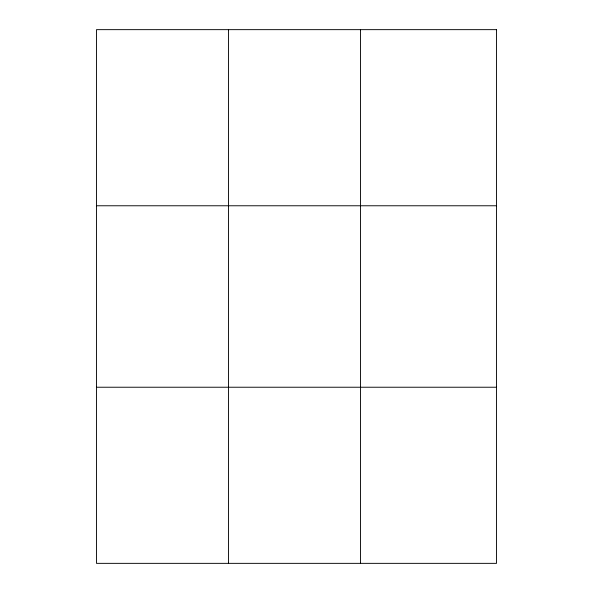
<?xml version="1.0" encoding="UTF-8"?>
<svg xmlns="http://www.w3.org/2000/svg" width="593" height="593" viewBox="0 0 593 593"><rect width="100%" height="100%" fill="white"/><g stroke="black" fill="none" stroke-linecap="round" stroke-linejoin="round"><path stroke-width="0.89" d="M228.498 29.65L228.498 563.35M360.5 29.65L360.5 563.35M96.489 205.771L496.511 205.771M96.489 387.229L496.511 387.229M496.511 29.65L496.511 563.35L96.489 563.35L96.489 29.65L496.511 29.65"/></g></svg>
